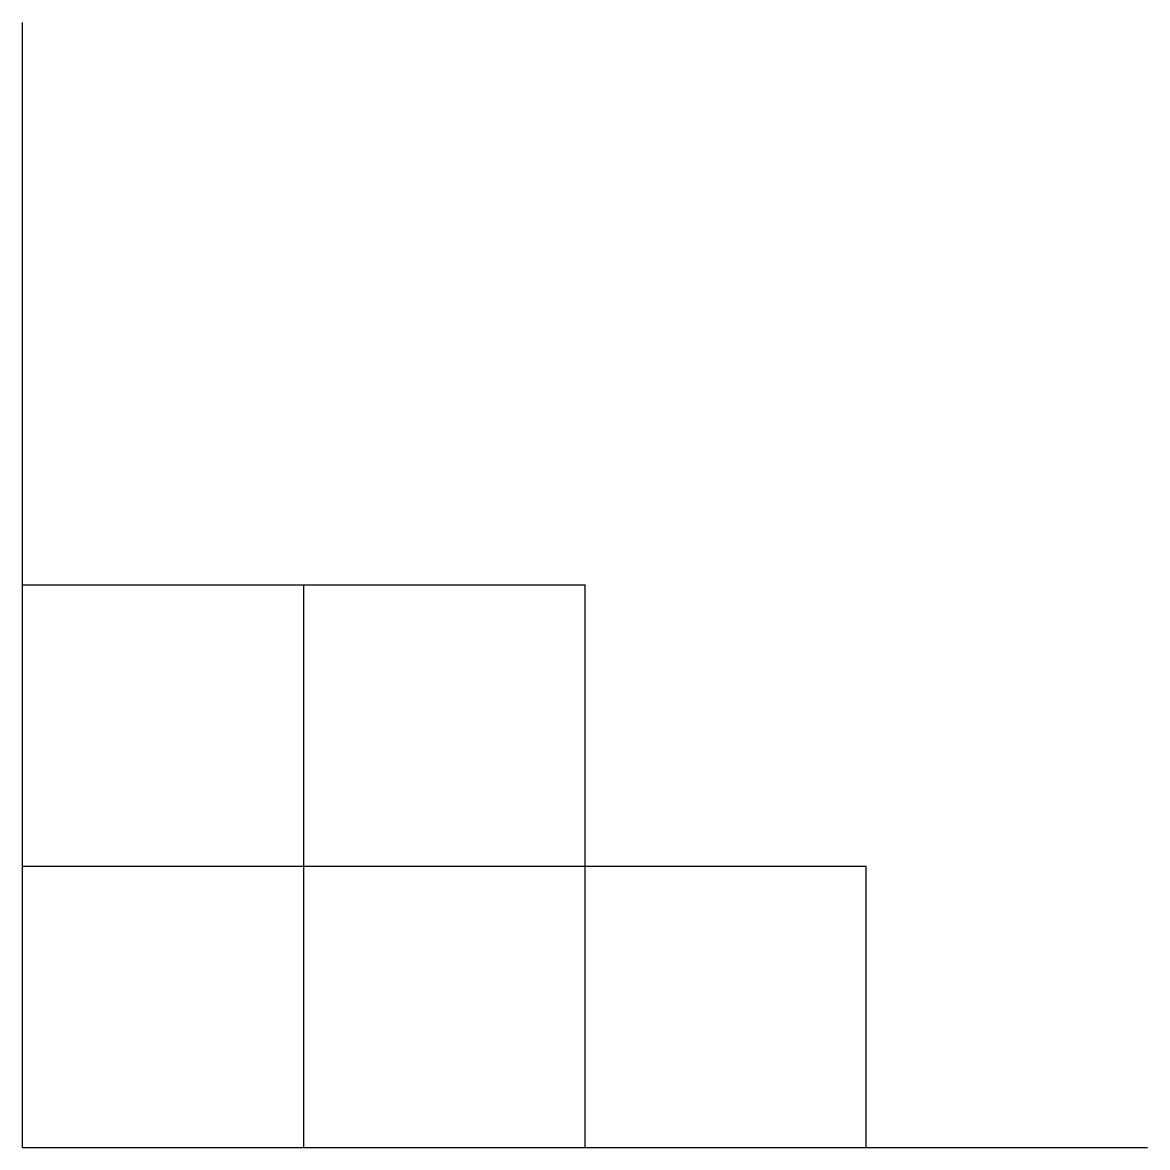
# Model space of a CAD drawing. Header units: inches. Extents: x 18 to 118, y 5 to 105.
import ezdxf

# ---------------------------------------------------------------- set-up
doc = ezdxf.new("R2010")
doc.units = ezdxf.units.IN
doc.header["$MEASUREMENT"] = 0
doc.layers.add('construction', color=92, linetype='Continuous')

msp = doc.modelspace()

# ---------------------------------------------------------------- linework, layer by layer
at = {"layer": 'construction'}
for p, q in [((17.68, 5.22), (17.68, 105.22)), ((17.68, 55.22), (67.68, 55.22)), ((42.68, 5.22), (42.68, 55.22)), ((67.68, 5.22), (67.68, 55.22)), ((67.68, 55.22), (67.68, 55.22, 10)), ((17.68, 30.22), (92.68, 30.22)), ((42.68, 30.22), (42.68, 30.22, 75)), ((92.68, 5.22), (92.68, 30.22)), ((92.68, 30.22), (92.68, 30.22, 30)), ((17.68, 5.22), (117.68, 5.22)), ((17.68, 5.22), (17.68, 5.22, 100))]:
    msp.add_line(p, q, dxfattribs=at)

doc.saveas('drawing.dxf')
